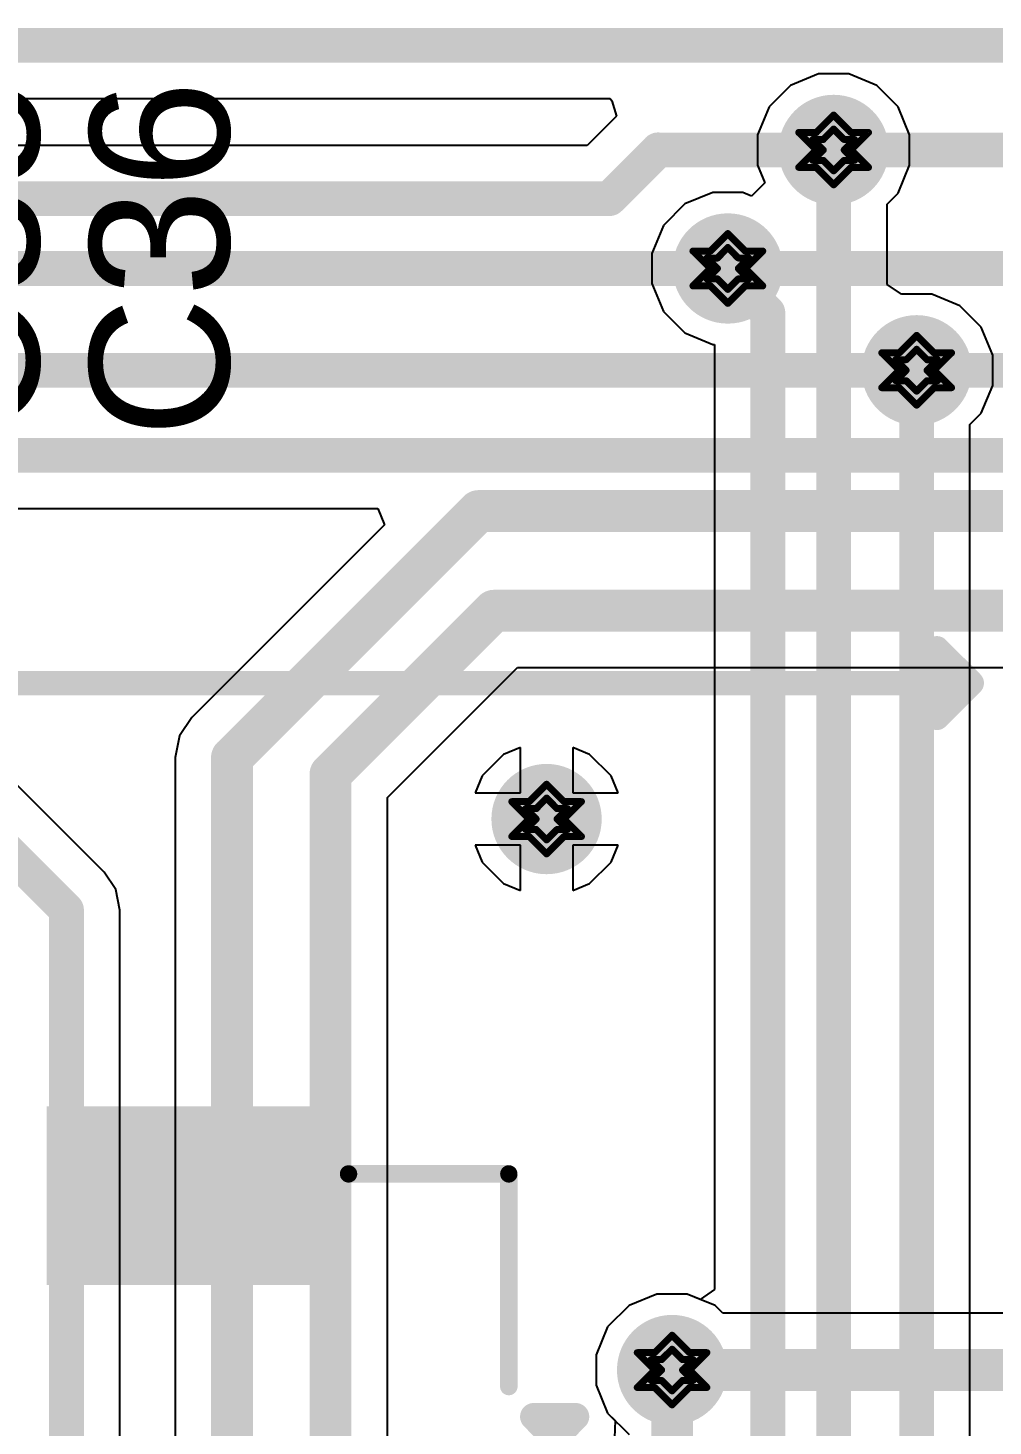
# Model space of a CAD drawing. Header units: inches. Extents: x -18 to 237, y -41 to 211.
# Drawn here: x 26.65 to 33.68, y 39.34 to 49.53 of the extents above; entities that cross this region are included whole.
import ezdxf

# ---------------------------------------------------------------- set-up
doc = ezdxf.new("R2010")
doc.units = ezdxf.units.IN
for name, color, linetype in [('Bottom Layer', 5, 'Continuous'), ('Bottom Solder', 6, 'Continuous'), ('Drill Drawing', 1, 'Continuous'), ('Top Layer', 1, 'Continuous'), ('Top Overlay', 2, 'Continuous'), ('Top Paste', 8, 'Continuous'), ('Top Solder', 216, 'Continuous'), ('Via Holes', 16, 'Continuous')]:
    doc.layers.add(name, color=color, linetype=linetype)
doc.styles.add('Arial', font='', dxfattribs={"height": 0.2})
doc.styles.get('Arial').set_extended_font_data('Arial')

# ---------------------------------------------------------------- blocks, each defined once
blk = doc.blocks.new('F0502_B_18_15T_R_17')
at = {"layer": 'Top Layer'}
blk.add_hatch(color=1, dxfattribs=at).paths.add_polyline_path([(-5.87, -2.25), (-6.97, -2.25), (-6.97, -0.45), (-5.87, -0.45)])
at = {"layer": 'Top Paste'}
blk.add_hatch(color=8, dxfattribs=at).paths.add_polyline_path([(-5.87, -2.25), (-6.97, -2.25), (-6.97, -0.45), (-5.87, -0.45)])
at = {"layer": 'Top Solder'}
blk.add_hatch(color=216, dxfattribs=at).paths.add_polyline_path([(-5.768, -2.352), (-7.072, -2.352), (-7.072, -0.348), (-5.768, -0.348)])
at = {"layer": 'Top Overlay'}
for points, const_width in [([(-4.809, 1.198), (-4.809, 1.502)], 0.2), ([(-4.656, 1.35), (-4.809, 1.502)], 0.2), ([(-4.809, 1.198), (-4.656, 1.35)], 0.2), ([(-5.029, 1.016), (-6.579, 1.016)], 0.127), ([(-6.579, -0.152), (-6.579, 1.016)], 0.127)]:
    blk.add_lwpolyline(points, dxfattribs=dict(at, const_width=const_width))
for points, const_width in [([(-4.859, 1.502, 1), (-4.759, 1.502, 1)], 0.1), ([(-4.859, 1.502, 1), (-4.759, 1.502, 1)], 0.1), ([(-4.706, 1.35, 1), (-4.606, 1.35, 1)], 0.1), ([(-4.706, 1.35, 1), (-4.606, 1.35, 1)], 0.1), ([(-4.859, 1.198, 1), (-4.759, 1.198, 1)], 0.1), ([(-4.859, 1.198, 1), (-4.759, 1.198, 1)], 0.1), ([(-6.61, 1.016, 1), (-6.547, 1.016, 1)], 0.0635), ([(-6.61, 1.016, 1), (-6.547, 1.016, 1)], 0.0635), ([(-5.061, 1.016, 1), (-4.997, 1.016, 1)], 0.0635), ([(-6.61, -0.152, 1), (-6.547, -0.152, 1)], 0.0635)]:
    blk.add_lwpolyline(points, format="xyb", close=True, dxfattribs=dict(at, const_width=const_width))

msp = doc.modelspace()

# ---------------------------------------------------------------- hatches: boundary and pattern name
at = {"layer": 'Bottom Layer'}
h = msp.add_hatch(color=5, dxfattribs=at)
edge = h.paths.add_edge_path()
edge.add_arc((32.521, 48.644), 0.3, 0, 360)
h = msp.add_hatch(color=5, dxfattribs=at)
edge = h.paths.add_edge_path()
edge.add_arc((31.75, 47.78), 0.3, 0, 360)
h = msp.add_hatch(color=5, dxfattribs=at)
edge = h.paths.add_edge_path()
edge.add_arc((33.126, 47.038), 0.3, 0, 360)
h = msp.add_hatch(color=5, dxfattribs=at)
edge = h.paths.add_edge_path()
edge.add_arc((30.429, 43.767), 0.3, 0, 360)
h = msp.add_hatch(color=5, dxfattribs=at)
edge = h.paths.add_edge_path()
edge.add_arc((31.344, 39.751), 0.3, 0, 360)
at = {"layer": 'Bottom Solder'}
h = msp.add_hatch(color=6, dxfattribs=at)
edge = h.paths.add_edge_path()
edge.add_arc((32.521, 48.644), 0.402, 0, 360)
h = msp.add_hatch(color=6, dxfattribs=at)
edge = h.paths.add_edge_path()
edge.add_arc((31.75, 47.78), 0.402, 0, 360)
h = msp.add_hatch(color=6, dxfattribs=at)
edge = h.paths.add_edge_path()
edge.add_arc((33.126, 47.038), 0.402, 0, 360)
h = msp.add_hatch(color=6, dxfattribs=at)
edge = h.paths.add_edge_path()
edge.add_arc((30.429, 43.767), 0.402, 0, 360)
h = msp.add_hatch(color=6, dxfattribs=at)
edge = h.paths.add_edge_path()
edge.add_arc((31.344, 39.751), 0.402, 0, 360)
at = {"layer": 'Top Layer'}
h = msp.add_hatch(color=1, dxfattribs=at)
edge = h.paths.add_edge_path()
edge.add_arc((32.521, 48.644), 0.3, 0, 360)
h = msp.add_hatch(color=1, dxfattribs=at)
edge = h.paths.add_edge_path()
edge.add_arc((31.75, 47.78), 0.3, 0, 360)
h = msp.add_hatch(color=1, dxfattribs=at)
edge = h.paths.add_edge_path()
edge.add_arc((33.126, 47.038), 0.3, 0, 360)
h = msp.add_hatch(color=1, dxfattribs=at)
edge = h.paths.add_edge_path()
edge.add_arc((30.429, 43.767), 0.3, 0, 360)
h = msp.add_hatch(color=1, dxfattribs=at)
edge = h.paths.add_edge_path()
edge.add_arc((31.344, 39.751), 0.3, 0, 360)
at = {"layer": 'Top Solder'}
h = msp.add_hatch(color=216, dxfattribs=at)
edge = h.paths.add_edge_path()
edge.add_arc((32.521, 48.644), 0.402, 0, 360)
h = msp.add_hatch(color=216, dxfattribs=at)
edge = h.paths.add_edge_path()
edge.add_arc((31.75, 47.78), 0.402, 0, 360)
h = msp.add_hatch(color=216, dxfattribs=at)
edge = h.paths.add_edge_path()
edge.add_arc((33.126, 47.038), 0.402, 0, 360)
h = msp.add_hatch(color=216, dxfattribs=at)
edge = h.paths.add_edge_path()
edge.add_arc((30.429, 43.767), 0.402, 0, 360)
h = msp.add_hatch(color=216, dxfattribs=at)
edge = h.paths.add_edge_path()
edge.add_arc((31.344, 39.751), 0.402, 0, 360)
at = {"layer": 'Via Holes'}
h = msp.add_hatch(color=7, dxfattribs=at)
edge = h.paths.add_edge_path()
edge.add_arc((32.521, 48.644), 0.15, 0, 360)
h = msp.add_hatch(color=7, dxfattribs=at)
edge = h.paths.add_edge_path()
edge.add_arc((31.75, 47.78), 0.15, 0, 360)
h = msp.add_hatch(color=7, dxfattribs=at)
edge = h.paths.add_edge_path()
edge.add_arc((33.126, 47.038), 0.15, 0, 360)
h = msp.add_hatch(color=7, dxfattribs=at)
edge = h.paths.add_edge_path()
edge.add_arc((30.429, 43.767), 0.15, 0, 360)
h = msp.add_hatch(color=7, dxfattribs=at)
edge = h.paths.add_edge_path()
edge.add_arc((31.344, 39.751), 0.15, 0, 360)

# ---------------------------------------------------------------- linework, layer by layer
at = {"layer": 'Bottom Layer'}
for p, q in [((24.913, 49.018), (30.892, 49.018)), ((30.892, 49.018), (30.904, 49.002)), ((30.904, 49.002), (30.939, 48.891)), ((30.939, 48.891), (30.726, 48.677)), ((30.726, 48.677), (24.945, 48.677)), ((26.424, 46.03), (29.2, 46.03)), ((29.2, 46.03), (29.248, 45.912)), ((29.248, 45.912), (27.844, 44.508)), ((27.205, 43.379), (25.596, 44.988)), ((29.269, 43.923), (30.218, 44.872)), ((30.218, 44.872), (41.689, 44.872)), ((27.844, 44.508), (27.754, 44.373)), ((27.754, 44.373), (27.722, 44.215)), ((30.115, 44.237), (29.96, 44.081)), ((30.239, 44.288), (30.115, 44.237)), ((30.239, 43.958), (30.239, 44.288)), ((30.743, 44.237), (30.62, 44.288)), ((30.62, 44.288), (30.62, 43.958)), ((30.899, 44.081), (30.743, 44.237)), ((27.722, 44.215), (27.722, 39.072)), ((29.96, 44.081), (29.908, 43.958)), ((30.95, 43.958), (30.899, 44.081)), ((29.269, 38.42), (29.269, 43.923)), ((29.908, 43.958), (30.239, 43.958)), ((30.62, 43.958), (30.95, 43.958)), ((30.239, 43.577), (29.908, 43.577)), ((29.908, 43.577), (29.96, 43.453)), ((30.239, 43.246), (30.239, 43.577)), ((30.95, 43.577), (30.62, 43.577)), ((30.62, 43.577), (30.62, 43.246)), ((30.899, 43.453), (30.95, 43.577)), ((29.96, 43.453), (30.115, 43.298)), ((30.743, 43.298), (30.899, 43.453)), ((27.29, 43.253), (27.205, 43.379)), ((27.319, 43.104), (27.29, 43.253)), ((30.115, 43.298), (30.239, 43.246)), ((30.62, 43.246), (30.743, 43.298)), ((27.319, 35.384), (27.319, 43.104)), ((31.233, 40.305), (31.03, 40.221)), ((31.454, 40.305), (31.233, 40.305)), ((31.657, 40.221), (31.454, 40.305)), ((31.03, 40.221), (30.874, 40.065)), ((31.713, 40.165), (31.657, 40.221)), ((33.87, 40.165), (31.713, 40.165)), ((30.874, 40.065), (30.79, 39.861)), ((30.79, 39.861), (30.79, 39.641)), ((30.79, 39.641), (30.874, 39.437)), ((30.874, 39.437), (31.03, 39.281))]:
    msp.add_line(p, q, dxfattribs=at)
for points, const_width in [([(24.724, 49.406), (41.399, 49.406)], 0.254), ([(30.887, 48.289), (31.242, 48.644)], 0.254), ([(31.242, 48.644), (32.521, 48.644)], 0.254), ([(32.521, 48.644), (41.359, 48.644)], 0.254), ([(17.65, 48.289), (30.887, 48.289)], 0.254), ([(17.312, 47.78), (31.75, 47.78)], 0.254), ([(31.75, 47.78), (41.196, 47.78)], 0.254), ([(16.791, 47.038), (33.126, 47.038)], 0.254), ([(33.126, 47.038), (41.172, 47.038)], 0.254), ([(16.511, 46.418), (41.27, 46.418)], 0.254), ([(28.137, 44.215), (29.934, 46.012)], 0.305), ([(29.934, 46.012), (41.621, 46.012)], 0.305), ([(28.854, 44.094), (30.046, 45.286)], 0.305), ([(30.046, 45.286), (41.689, 45.286)], 0.305), ([(25.074, 44.961), (26.931, 43.104)], 0.254), ([(28.137, 38.702), (28.137, 44.215)], 0.305), ([(28.854, 38.42), (28.854, 44.094)], 0.305), ([(26.931, 35.223), (26.931, 43.104)], 0.254), ([(31.344, 39.751), (34.239, 39.751)], 0.305)]:
    msp.add_lwpolyline(points, dxfattribs=dict(at, const_width=const_width))
for points, const_width in [([(31.178, 48.644, 1), (31.306, 48.644, 1)], 0.127), ([(31.178, 48.644, 1), (31.306, 48.644, 1)], 0.127), ([(32.458, 48.644, 1), (32.585, 48.644, 1)], 0.127), ([(32.458, 48.644, 1), (32.585, 48.644, 1)], 0.127), ([(30.823, 48.289, 1), (30.95, 48.289, 1)], 0.127), ([(30.823, 48.289, 1), (30.95, 48.289, 1)], 0.127), ([(31.687, 47.78, 1), (31.814, 47.78, 1)], 0.127), ([(31.687, 47.78, 1), (31.814, 47.78, 1)], 0.127), ([(33.062, 47.038, 1), (33.189, 47.038, 1)], 0.127), ([(33.062, 47.038, 1), (33.189, 47.038, 1)], 0.127), ([(29.857, 46.012, 1), (30.01, 46.012, 1)], 0.152), ([(29.857, 46.012, 1), (30.01, 46.012, 1)], 0.152), ([(29.97, 45.286, 1), (30.122, 45.286, 1)], 0.152), ([(29.97, 45.286, 1), (30.122, 45.286, 1)], 0.152), ([(28.06, 44.215, 1), (28.213, 44.215, 1)], 0.152), ([(28.06, 44.215, 1), (28.213, 44.215, 1)], 0.152), ([(28.778, 44.094, 1), (28.931, 44.094, 1)], 0.152), ([(28.778, 44.094, 1), (28.931, 44.094, 1)], 0.152), ([(26.867, 43.104, 1), (26.994, 43.104, 1)], 0.127), ([(26.867, 43.104, 1), (26.994, 43.104, 1)], 0.127), ([(31.267, 39.751, 1), (31.42, 39.751, 1)], 0.152)]:
    msp.add_lwpolyline(points, format="xyb", close=True, dxfattribs=dict(at, const_width=const_width))
at = {"layer": 'Drill Drawing', "const_width": 0.0508}
for points in [[(32.394, 48.771), (32.521, 48.898)], [(32.521, 48.898), (32.648, 48.771)], [(32.445, 48.72), (32.521, 48.796)], [(32.521, 48.796), (32.597, 48.72)], [(32.267, 48.771), (32.394, 48.644)], [(32.267, 48.771), (32.394, 48.771)], [(32.369, 48.72), (32.445, 48.644)], [(32.369, 48.72), (32.445, 48.72)], [(32.597, 48.72), (32.673, 48.72)], [(32.597, 48.644), (32.673, 48.72)], [(32.648, 48.771), (32.775, 48.771)], [(32.648, 48.644), (32.775, 48.771)], [(32.267, 48.517), (32.394, 48.644)], [(32.369, 48.568), (32.445, 48.644)], [(32.597, 48.644), (32.673, 48.568)], [(32.648, 48.644), (32.775, 48.517)], [(32.267, 48.517), (32.394, 48.517)], [(32.369, 48.568), (32.445, 48.568)], [(32.394, 48.517), (32.521, 48.39)], [(32.445, 48.568), (32.521, 48.492)], [(32.521, 48.492), (32.597, 48.568)], [(32.521, 48.39), (32.648, 48.517)], [(32.597, 48.568), (32.673, 48.568)], [(32.648, 48.517), (32.775, 48.517)], [(31.623, 47.907), (31.75, 48.034)], [(31.75, 48.034), (31.877, 47.907)], [(31.496, 47.907), (31.623, 47.78)], [(31.496, 47.907), (31.623, 47.907)], [(31.674, 47.856), (31.75, 47.933)], [(31.75, 47.933), (31.826, 47.856)], [(31.877, 47.907), (32.004, 47.907)], [(31.877, 47.78), (32.004, 47.907)], [(31.496, 47.653), (31.623, 47.78)], [(31.598, 47.856), (31.674, 47.78)], [(31.598, 47.856), (31.674, 47.856)], [(31.598, 47.704), (31.674, 47.78)], [(31.826, 47.856), (31.902, 47.856)], [(31.826, 47.78), (31.902, 47.856)], [(31.826, 47.78), (31.902, 47.704)], [(31.877, 47.78), (32.004, 47.653)], [(31.598, 47.704), (31.674, 47.704)], [(31.674, 47.704), (31.75, 47.628)], [(31.75, 47.628), (31.826, 47.704)], [(31.826, 47.704), (31.902, 47.704)], [(31.496, 47.653), (31.623, 47.653)], [(31.623, 47.653), (31.75, 47.526)], [(31.75, 47.526), (31.877, 47.653)], [(31.877, 47.653), (32.004, 47.653)], [(32.999, 47.165), (33.126, 47.292)], [(33.126, 47.292), (33.253, 47.165)], [(32.872, 47.165), (32.999, 47.038)], [(32.872, 47.165), (32.999, 47.165)], [(33.05, 47.115), (33.126, 47.191)], [(33.126, 47.191), (33.202, 47.115)], [(33.253, 47.165), (33.38, 47.165)], [(33.253, 47.038), (33.38, 47.165)], [(32.973, 47.115), (33.05, 47.038)], [(32.973, 47.115), (33.05, 47.115)], [(33.202, 47.115), (33.278, 47.115)], [(33.202, 47.038), (33.278, 47.115)], [(32.872, 46.911), (32.999, 47.038)], [(32.973, 46.962), (33.05, 47.038)], [(32.973, 46.962), (33.05, 46.962)], [(33.05, 46.962), (33.126, 46.886)], [(33.126, 46.886), (33.202, 46.962)], [(33.202, 47.038), (33.278, 46.962)], [(33.202, 46.962), (33.278, 46.962)], [(33.253, 47.038), (33.38, 46.911)], [(32.872, 46.911), (32.999, 46.911)], [(32.999, 46.911), (33.126, 46.784)], [(33.126, 46.784), (33.253, 46.911)], [(33.253, 46.911), (33.38, 46.911)], [(30.302, 43.894), (30.429, 44.021)], [(30.429, 44.021), (30.556, 43.894)], [(30.175, 43.894), (30.302, 43.767)], [(30.175, 43.894), (30.302, 43.894)], [(30.353, 43.843), (30.429, 43.92)], [(30.429, 43.92), (30.505, 43.843)], [(30.556, 43.894), (30.683, 43.894)], [(30.556, 43.767), (30.683, 43.894)], [(30.277, 43.843), (30.353, 43.767)], [(30.277, 43.843), (30.353, 43.843)], [(30.505, 43.843), (30.582, 43.843)], [(30.505, 43.767), (30.582, 43.843)], [(30.175, 43.64), (30.302, 43.767)], [(30.277, 43.691), (30.353, 43.767)], [(30.277, 43.691), (30.353, 43.691)], [(30.353, 43.691), (30.429, 43.615)], [(30.429, 43.615), (30.505, 43.691)], [(30.505, 43.767), (30.582, 43.691)], [(30.505, 43.691), (30.582, 43.691)], [(30.556, 43.767), (30.683, 43.64)], [(30.175, 43.64), (30.302, 43.64)], [(30.302, 43.64), (30.429, 43.513)], [(30.429, 43.513), (30.556, 43.64)], [(30.556, 43.64), (30.683, 43.64)], [(31.217, 39.878), (31.344, 40.005)], [(31.344, 40.005), (31.471, 39.878)], [(31.09, 39.878), (31.217, 39.751)], [(31.09, 39.878), (31.217, 39.878)], [(31.191, 39.827), (31.267, 39.751)], [(31.191, 39.827), (31.267, 39.827)], [(31.267, 39.827), (31.344, 39.903)], [(31.344, 39.903), (31.42, 39.827)], [(31.42, 39.827), (31.496, 39.827)], [(31.42, 39.751), (31.496, 39.827)], [(31.471, 39.878), (31.598, 39.878)], [(31.471, 39.751), (31.598, 39.878)], [(31.09, 39.624), (31.217, 39.751)], [(31.191, 39.675), (31.267, 39.751)], [(31.42, 39.751), (31.496, 39.675)], [(31.471, 39.751), (31.598, 39.624)], [(31.09, 39.624), (31.217, 39.624)], [(31.191, 39.675), (31.267, 39.675)], [(31.217, 39.624), (31.344, 39.497)], [(31.267, 39.675), (31.344, 39.599)], [(31.344, 39.599), (31.42, 39.675)], [(31.344, 39.497), (31.471, 39.624)], [(31.42, 39.675), (31.496, 39.675)], [(31.471, 39.624), (31.598, 39.624)]]:
    msp.add_lwpolyline(points, dxfattribs=at)
at = {"layer": 'Drill Drawing', "const_width": 0.0254}
for points in [[(32.508, 48.898, 1), (32.534, 48.898, 1)], [(32.508, 48.898, 1), (32.534, 48.898, 1)], [(32.508, 48.796, 1), (32.534, 48.796, 1)], [(32.508, 48.796, 1), (32.534, 48.796, 1)], [(32.254, 48.771, 1), (32.28, 48.771, 1)], [(32.254, 48.771, 1), (32.28, 48.771, 1)], [(32.356, 48.72, 1), (32.381, 48.72, 1)], [(32.356, 48.72, 1), (32.381, 48.72, 1)], [(32.381, 48.771, 1), (32.407, 48.771, 1)], [(32.381, 48.771, 1), (32.407, 48.771, 1)], [(32.432, 48.72, 1), (32.458, 48.72, 1)], [(32.432, 48.72, 1), (32.458, 48.72, 1)], [(32.585, 48.72, 1), (32.61, 48.72, 1)], [(32.585, 48.72, 1), (32.61, 48.72, 1)], [(32.635, 48.771, 1), (32.661, 48.771, 1)], [(32.635, 48.771, 1), (32.661, 48.771, 1)], [(32.661, 48.72, 1), (32.686, 48.72, 1)], [(32.661, 48.72, 1), (32.686, 48.72, 1)], [(32.762, 48.771, 1), (32.788, 48.771, 1)], [(32.762, 48.771, 1), (32.788, 48.771, 1)], [(32.381, 48.644, 1), (32.407, 48.644, 1)], [(32.381, 48.644, 1), (32.407, 48.644, 1)], [(32.432, 48.644, 1), (32.458, 48.644, 1)], [(32.432, 48.644, 1), (32.458, 48.644, 1)], [(32.585, 48.644, 1), (32.61, 48.644, 1)], [(32.585, 48.644, 1), (32.61, 48.644, 1)], [(32.635, 48.644, 1), (32.661, 48.644, 1)], [(32.635, 48.644, 1), (32.661, 48.644, 1)], [(32.254, 48.517, 1), (32.28, 48.517, 1)], [(32.254, 48.517, 1), (32.28, 48.517, 1)], [(32.356, 48.568, 1), (32.381, 48.568, 1)], [(32.356, 48.568, 1), (32.381, 48.568, 1)], [(32.381, 48.517, 1), (32.407, 48.517, 1)], [(32.381, 48.517, 1), (32.407, 48.517, 1)], [(32.432, 48.568, 1), (32.458, 48.568, 1)], [(32.432, 48.568, 1), (32.458, 48.568, 1)], [(32.508, 48.492, 1), (32.534, 48.492, 1)], [(32.508, 48.492, 1), (32.534, 48.492, 1)], [(32.585, 48.568, 1), (32.61, 48.568, 1)], [(32.585, 48.568, 1), (32.61, 48.568, 1)], [(32.635, 48.517, 1), (32.661, 48.517, 1)], [(32.635, 48.517, 1), (32.661, 48.517, 1)], [(32.661, 48.568, 1), (32.686, 48.568, 1)], [(32.661, 48.568, 1), (32.686, 48.568, 1)], [(32.762, 48.517, 1), (32.788, 48.517, 1)], [(32.762, 48.517, 1), (32.788, 48.517, 1)], [(32.508, 48.39, 1), (32.534, 48.39, 1)], [(32.508, 48.39, 1), (32.534, 48.39, 1)], [(31.737, 48.034, 1), (31.763, 48.034, 1)], [(31.737, 48.034, 1), (31.763, 48.034, 1)], [(31.483, 47.907, 1), (31.509, 47.907, 1)], [(31.483, 47.907, 1), (31.509, 47.907, 1)], [(31.61, 47.907, 1), (31.636, 47.907, 1)], [(31.61, 47.907, 1), (31.636, 47.907, 1)], [(31.737, 47.933, 1), (31.763, 47.933, 1)], [(31.737, 47.933, 1), (31.763, 47.933, 1)], [(31.864, 47.907, 1), (31.89, 47.907, 1)], [(31.864, 47.907, 1), (31.89, 47.907, 1)], [(31.991, 47.907, 1), (32.017, 47.907, 1)], [(31.991, 47.907, 1), (32.017, 47.907, 1)], [(31.585, 47.856, 1), (31.61, 47.856, 1)], [(31.585, 47.856, 1), (31.61, 47.856, 1)], [(31.61, 47.78, 1), (31.636, 47.78, 1)], [(31.61, 47.78, 1), (31.636, 47.78, 1)], [(31.661, 47.856, 1), (31.687, 47.856, 1)], [(31.661, 47.856, 1), (31.687, 47.856, 1)], [(31.661, 47.78, 1), (31.687, 47.78, 1)], [(31.661, 47.78, 1), (31.687, 47.78, 1)], [(31.814, 47.856, 1), (31.839, 47.856, 1)], [(31.814, 47.856, 1), (31.839, 47.856, 1)], [(31.814, 47.78, 1), (31.839, 47.78, 1)], [(31.814, 47.78, 1), (31.839, 47.78, 1)], [(31.864, 47.78, 1), (31.89, 47.78, 1)], [(31.864, 47.78, 1), (31.89, 47.78, 1)], [(31.89, 47.856, 1), (31.915, 47.856, 1)], [(31.89, 47.856, 1), (31.915, 47.856, 1)], [(31.585, 47.704, 1), (31.61, 47.704, 1)], [(31.585, 47.704, 1), (31.61, 47.704, 1)], [(31.661, 47.704, 1), (31.687, 47.704, 1)], [(31.661, 47.704, 1), (31.687, 47.704, 1)], [(31.814, 47.704, 1), (31.839, 47.704, 1)], [(31.814, 47.704, 1), (31.839, 47.704, 1)], [(31.89, 47.704, 1), (31.915, 47.704, 1)], [(31.89, 47.704, 1), (31.915, 47.704, 1)], [(31.483, 47.653, 1), (31.509, 47.653, 1)], [(31.483, 47.653, 1), (31.509, 47.653, 1)], [(31.61, 47.653, 1), (31.636, 47.653, 1)], [(31.61, 47.653, 1), (31.636, 47.653, 1)], [(31.737, 47.628, 1), (31.763, 47.628, 1)], [(31.737, 47.628, 1), (31.763, 47.628, 1)], [(31.864, 47.653, 1), (31.89, 47.653, 1)], [(31.864, 47.653, 1), (31.89, 47.653, 1)], [(31.991, 47.653, 1), (32.017, 47.653, 1)], [(31.991, 47.653, 1), (32.017, 47.653, 1)], [(31.737, 47.526, 1), (31.763, 47.526, 1)], [(31.737, 47.526, 1), (31.763, 47.526, 1)], [(33.113, 47.292, 1), (33.139, 47.292, 1)], [(33.113, 47.292, 1), (33.139, 47.292, 1)], [(32.859, 47.165, 1), (32.885, 47.165, 1)], [(32.859, 47.165, 1), (32.885, 47.165, 1)], [(32.986, 47.165, 1), (33.012, 47.165, 1)], [(32.986, 47.165, 1), (33.012, 47.165, 1)], [(33.113, 47.191, 1), (33.139, 47.191, 1)], [(33.113, 47.191, 1), (33.139, 47.191, 1)], [(33.24, 47.165, 1), (33.266, 47.165, 1)], [(33.24, 47.165, 1), (33.266, 47.165, 1)], [(33.367, 47.165, 1), (33.393, 47.165, 1)], [(33.367, 47.165, 1), (33.393, 47.165, 1)], [(32.961, 47.115, 1), (32.986, 47.115, 1)], [(32.961, 47.115, 1), (32.986, 47.115, 1)], [(33.037, 47.115, 1), (33.062, 47.115, 1)], [(33.037, 47.115, 1), (33.062, 47.115, 1)], [(33.189, 47.115, 1), (33.215, 47.115, 1)], [(33.189, 47.115, 1), (33.215, 47.115, 1)], [(33.266, 47.115, 1), (33.291, 47.115, 1)], [(33.266, 47.115, 1), (33.291, 47.115, 1)], [(32.961, 46.962, 1), (32.986, 46.962, 1)], [(32.961, 46.962, 1), (32.986, 46.962, 1)], [(32.986, 47.038, 1), (33.012, 47.038, 1)], [(32.986, 47.038, 1), (33.012, 47.038, 1)], [(33.037, 47.038, 1), (33.062, 47.038, 1)], [(33.037, 47.038, 1), (33.062, 47.038, 1)], [(33.037, 46.962, 1), (33.062, 46.962, 1)], [(33.037, 46.962, 1), (33.062, 46.962, 1)], [(33.189, 47.038, 1), (33.215, 47.038, 1)], [(33.189, 47.038, 1), (33.215, 47.038, 1)], [(33.189, 46.962, 1), (33.215, 46.962, 1)], [(33.189, 46.962, 1), (33.215, 46.962, 1)], [(33.24, 47.038, 1), (33.266, 47.038, 1)], [(33.24, 47.038, 1), (33.266, 47.038, 1)], [(33.266, 46.962, 1), (33.291, 46.962, 1)], [(33.266, 46.962, 1), (33.291, 46.962, 1)], [(32.859, 46.911, 1), (32.885, 46.911, 1)], [(32.859, 46.911, 1), (32.885, 46.911, 1)], [(32.986, 46.911, 1), (33.012, 46.911, 1)], [(32.986, 46.911, 1), (33.012, 46.911, 1)], [(33.113, 46.886, 1), (33.139, 46.886, 1)], [(33.113, 46.886, 1), (33.139, 46.886, 1)], [(33.24, 46.911, 1), (33.266, 46.911, 1)], [(33.24, 46.911, 1), (33.266, 46.911, 1)], [(33.367, 46.911, 1), (33.393, 46.911, 1)], [(33.367, 46.911, 1), (33.393, 46.911, 1)], [(33.113, 46.784, 1), (33.139, 46.784, 1)], [(33.113, 46.784, 1), (33.139, 46.784, 1)], [(30.417, 44.021, 1), (30.442, 44.021, 1)], [(30.417, 44.021, 1), (30.442, 44.021, 1)], [(30.163, 43.894, 1), (30.188, 43.894, 1)], [(30.163, 43.894, 1), (30.188, 43.894, 1)], [(30.29, 43.894, 1), (30.315, 43.894, 1)], [(30.29, 43.894, 1), (30.315, 43.894, 1)], [(30.417, 43.92, 1), (30.442, 43.92, 1)], [(30.417, 43.92, 1), (30.442, 43.92, 1)], [(30.544, 43.894, 1), (30.569, 43.894, 1)], [(30.544, 43.894, 1), (30.569, 43.894, 1)], [(30.671, 43.894, 1), (30.696, 43.894, 1)], [(30.671, 43.894, 1), (30.696, 43.894, 1)], [(30.264, 43.843, 1), (30.29, 43.843, 1)], [(30.264, 43.843, 1), (30.29, 43.843, 1)], [(30.34, 43.843, 1), (30.366, 43.843, 1)], [(30.34, 43.843, 1), (30.366, 43.843, 1)], [(30.493, 43.843, 1), (30.518, 43.843, 1)], [(30.493, 43.843, 1), (30.518, 43.843, 1)], [(30.569, 43.843, 1), (30.594, 43.843, 1)], [(30.569, 43.843, 1), (30.594, 43.843, 1)], [(30.264, 43.691, 1), (30.29, 43.691, 1)], [(30.264, 43.691, 1), (30.29, 43.691, 1)], [(30.29, 43.767, 1), (30.315, 43.767, 1)], [(30.29, 43.767, 1), (30.315, 43.767, 1)], [(30.34, 43.767, 1), (30.366, 43.767, 1)], [(30.34, 43.767, 1), (30.366, 43.767, 1)], [(30.34, 43.691, 1), (30.366, 43.691, 1)], [(30.34, 43.691, 1), (30.366, 43.691, 1)], [(30.493, 43.767, 1), (30.518, 43.767, 1)], [(30.493, 43.767, 1), (30.518, 43.767, 1)], [(30.493, 43.691, 1), (30.518, 43.691, 1)], [(30.493, 43.691, 1), (30.518, 43.691, 1)], [(30.544, 43.767, 1), (30.569, 43.767, 1)], [(30.544, 43.767, 1), (30.569, 43.767, 1)], [(30.569, 43.691, 1), (30.594, 43.691, 1)], [(30.569, 43.691, 1), (30.594, 43.691, 1)], [(30.163, 43.64, 1), (30.188, 43.64, 1)], [(30.163, 43.64, 1), (30.188, 43.64, 1)], [(30.29, 43.64, 1), (30.315, 43.64, 1)], [(30.29, 43.64, 1), (30.315, 43.64, 1)], [(30.417, 43.615, 1), (30.442, 43.615, 1)], [(30.417, 43.615, 1), (30.442, 43.615, 1)], [(30.544, 43.64, 1), (30.569, 43.64, 1)], [(30.544, 43.64, 1), (30.569, 43.64, 1)], [(30.671, 43.64, 1), (30.696, 43.64, 1)], [(30.671, 43.64, 1), (30.696, 43.64, 1)], [(30.417, 43.513, 1), (30.442, 43.513, 1)], [(30.417, 43.513, 1), (30.442, 43.513, 1)], [(31.331, 40.005, 1), (31.356, 40.005, 1)], [(31.331, 40.005, 1), (31.356, 40.005, 1)], [(31.077, 39.878, 1), (31.102, 39.878, 1)], [(31.077, 39.878, 1), (31.102, 39.878, 1)], [(31.178, 39.827, 1), (31.204, 39.827, 1)], [(31.178, 39.827, 1), (31.204, 39.827, 1)], [(31.204, 39.878, 1), (31.229, 39.878, 1)], [(31.204, 39.878, 1), (31.229, 39.878, 1)], [(31.255, 39.827, 1), (31.28, 39.827, 1)], [(31.255, 39.827, 1), (31.28, 39.827, 1)], [(31.331, 39.903, 1), (31.356, 39.903, 1)], [(31.331, 39.903, 1), (31.356, 39.903, 1)], [(31.407, 39.827, 1), (31.433, 39.827, 1)], [(31.407, 39.827, 1), (31.433, 39.827, 1)], [(31.458, 39.878, 1), (31.483, 39.878, 1)], [(31.458, 39.878, 1), (31.483, 39.878, 1)], [(31.483, 39.827, 1), (31.509, 39.827, 1)], [(31.483, 39.827, 1), (31.509, 39.827, 1)], [(31.585, 39.878, 1), (31.61, 39.878, 1)], [(31.585, 39.878, 1), (31.61, 39.878, 1)], [(31.204, 39.751, 1), (31.229, 39.751, 1)], [(31.204, 39.751, 1), (31.229, 39.751, 1)], [(31.255, 39.751, 1), (31.28, 39.751, 1)], [(31.255, 39.751, 1), (31.28, 39.751, 1)], [(31.407, 39.751, 1), (31.433, 39.751, 1)], [(31.407, 39.751, 1), (31.433, 39.751, 1)], [(31.458, 39.751, 1), (31.483, 39.751, 1)], [(31.458, 39.751, 1), (31.483, 39.751, 1)], [(31.077, 39.624, 1), (31.102, 39.624, 1)], [(31.077, 39.624, 1), (31.102, 39.624, 1)], [(31.178, 39.675, 1), (31.204, 39.675, 1)], [(31.178, 39.675, 1), (31.204, 39.675, 1)], [(31.204, 39.624, 1), (31.229, 39.624, 1)], [(31.204, 39.624, 1), (31.229, 39.624, 1)], [(31.255, 39.675, 1), (31.28, 39.675, 1)], [(31.255, 39.675, 1), (31.28, 39.675, 1)], [(31.407, 39.675, 1), (31.433, 39.675, 1)], [(31.407, 39.675, 1), (31.433, 39.675, 1)], [(31.458, 39.624, 1), (31.483, 39.624, 1)], [(31.458, 39.624, 1), (31.483, 39.624, 1)], [(31.483, 39.675, 1), (31.509, 39.675, 1)], [(31.483, 39.675, 1), (31.509, 39.675, 1)], [(31.585, 39.624, 1), (31.61, 39.624, 1)], [(31.585, 39.624, 1), (31.61, 39.624, 1)], [(31.331, 39.599, 1), (31.356, 39.599, 1)], [(31.331, 39.599, 1), (31.356, 39.599, 1)], [(31.331, 39.497, 1), (31.356, 39.497, 1)], [(31.331, 39.497, 1), (31.356, 39.497, 1)]]:
    msp.add_lwpolyline(points, format="xyb", close=True, dxfattribs=at)
at = {"layer": 'Top Layer'}
for p, q in [((32.411, 49.198), (32.207, 49.114)), ((32.631, 49.198), (32.411, 49.198)), ((32.835, 49.114), (32.631, 49.198)), ((32.207, 49.114), (32.051, 48.958)), ((32.991, 48.958), (32.835, 49.114)), ((32.051, 48.958), (31.967, 48.754)), ((33.075, 48.754), (32.991, 48.958)), ((31.967, 48.754), (31.967, 48.534)), ((33.075, 48.534), (33.075, 48.754)), ((31.967, 48.534), (32.02, 48.405)), ((32.991, 48.33), (33.075, 48.534)), ((32.02, 48.405), (31.923, 48.308)), ((31.64, 48.334), (31.436, 48.25)), ((31.86, 48.334), (31.64, 48.334)), ((31.923, 48.308), (31.86, 48.334)), ((32.91, 48.249), (32.991, 48.33)), ((31.436, 48.25), (31.28, 48.094)), ((32.91, 47.663), (32.91, 48.249)), ((31.28, 48.094), (31.196, 47.89)), ((31.196, 47.89), (31.196, 47.67)), ((31.196, 47.67), (31.28, 47.466)), ((33.015, 47.592), (32.91, 47.663)), ((33.016, 47.592), (33.015, 47.592)), ((33.236, 47.592), (33.016, 47.592)), ((33.44, 47.508), (33.236, 47.592)), ((33.596, 47.352), (33.44, 47.508)), ((31.28, 47.466), (31.436, 47.311)), ((31.436, 47.311), (31.64, 47.226)), ((33.68, 47.149), (33.596, 47.352)), ((31.64, 47.226), (31.653, 47.226)), ((31.653, 47.226), (31.653, 40.337)), ((33.68, 46.928), (33.68, 47.149)), ((33.596, 46.725), (33.68, 46.928)), ((33.514, 46.643), (33.596, 46.725)), ((33.514, 37.006), (33.514, 46.643)), ((30.115, 44.237), (29.96, 44.081)), ((30.239, 44.288), (30.115, 44.237)), ((30.239, 43.958), (30.239, 44.288)), ((30.743, 44.237), (30.62, 44.288)), ((30.62, 44.288), (30.62, 43.958)), ((30.899, 44.081), (30.743, 44.237)), ((29.96, 44.081), (29.908, 43.958)), ((30.95, 43.958), (30.899, 44.081)), ((29.908, 43.958), (30.239, 43.958)), ((30.62, 43.958), (30.95, 43.958)), ((30.239, 43.577), (29.908, 43.577)), ((29.908, 43.577), (29.96, 43.453)), ((30.239, 43.246), (30.239, 43.577)), ((30.95, 43.577), (30.62, 43.577)), ((30.62, 43.577), (30.62, 43.246)), ((30.899, 43.453), (30.95, 43.577)), ((29.96, 43.453), (30.115, 43.298)), ((30.743, 43.298), (30.899, 43.453)), ((30.115, 43.298), (30.239, 43.246)), ((30.62, 43.246), (30.743, 43.298)), ((31.233, 40.305), (31.03, 40.221)), ((31.454, 40.305), (31.233, 40.305)), ((31.548, 40.266), (31.454, 40.305)), ((31.653, 40.337), (31.548, 40.266)), ((31.03, 40.221), (30.874, 40.065)), ((30.874, 40.065), (30.79, 39.861)), ((30.79, 39.861), (30.79, 39.641)), ((30.79, 39.641), (30.874, 39.437)), ((30.874, 39.437), (30.928, 39.383)), ((30.928, 39.383), (30.925, 39.256))]:
    msp.add_line(p, q, dxfattribs=at)
for points, const_width in [([(32.521, 37.06), (32.521, 48.644)], 0.254), ([(31.75, 47.75), (31.75, 47.78)], 0.254), ([(31.75, 47.75), (32.042, 47.458)], 0.254), ([(32.042, 37.207), (32.042, 47.458)], 0.254), ([(33.126, 47.038), (33.192, 47.105)], 0.254), ([(33.126, 37.006), (33.126, 47.038)], 0.254), ([(31.344, 38.614), (31.344, 39.751)], 0.305)]:
    msp.add_lwpolyline(points, dxfattribs=dict(at, const_width=const_width))
for points, const_width in [([(32.458, 48.644, 1), (32.585, 48.644, 1)], 0.127), ([(31.687, 47.78, 1), (31.814, 47.78, 1)], 0.127), ([(31.687, 47.75, 1), (31.814, 47.75, 1)], 0.127), ([(31.687, 47.75, 1), (31.814, 47.75, 1)], 0.127), ([(31.978, 47.458, 1), (32.105, 47.458, 1)], 0.127), ([(31.978, 47.458, 1), (32.105, 47.458, 1)], 0.127), ([(33.129, 47.105, 1), (33.256, 47.105, 1)], 0.127), ([(33.062, 47.038, 1), (33.189, 47.038, 1)], 0.127), ([(33.062, 47.038, 1), (33.189, 47.038, 1)], 0.127), ([(31.267, 39.751, 1), (31.42, 39.751, 1)], 0.152)]:
    msp.add_lwpolyline(points, format="xyb", close=True, dxfattribs=dict(at, const_width=const_width))
at = {"layer": 'Top Overlay', "const_width": 0.178}
for points in [[(33.274, 44.758), (33.274, 45.012)], [(33.274, 45.012), (33.528, 44.758)], [(24.599, 44.758), (33.528, 44.758)], [(33.274, 44.504), (33.528, 44.758)], [(33.274, 44.504), (33.274, 44.758)]]:
    msp.add_lwpolyline(points, dxfattribs=at)
at = {"layer": 'Top Overlay', "const_width": 0.0889}
for points in [[(33.23, 45.012, 1), (33.318, 45.012, 1)], [(33.23, 45.012, 1), (33.318, 45.012, 1)], [(33.23, 44.758, 1), (33.318, 44.758, 1)], [(33.23, 44.758, 1), (33.318, 44.758, 1)], [(33.484, 44.758, 1), (33.572, 44.758, 1)], [(33.484, 44.758, 1), (33.572, 44.758, 1)], [(33.484, 44.758, 1), (33.572, 44.758, 1)], [(33.23, 44.504, 1), (33.318, 44.504, 1)], [(33.23, 44.504, 1), (33.318, 44.504, 1)]]:
    msp.add_lwpolyline(points, format="xyb", close=True, dxfattribs=at)

# ---------------------------------------------------------------- block references
at = {"rotation": 270}
msp.add_blockref('F0502_B_18_15T_R_17', (29.138, 34.602), dxfattribs=at)

# ---------------------------------------------------------------- texts
at = {"layer": 'Top Overlay', "style": 'Arial'}
for s, p in [('C35', (26.731, 46.555)), ('C36', (28.116, 46.547))]:
    msp.add_text(s, height=1.016, rotation=90, dxfattribs=at).set_placement(p)

doc.saveas('drawing.dxf')
